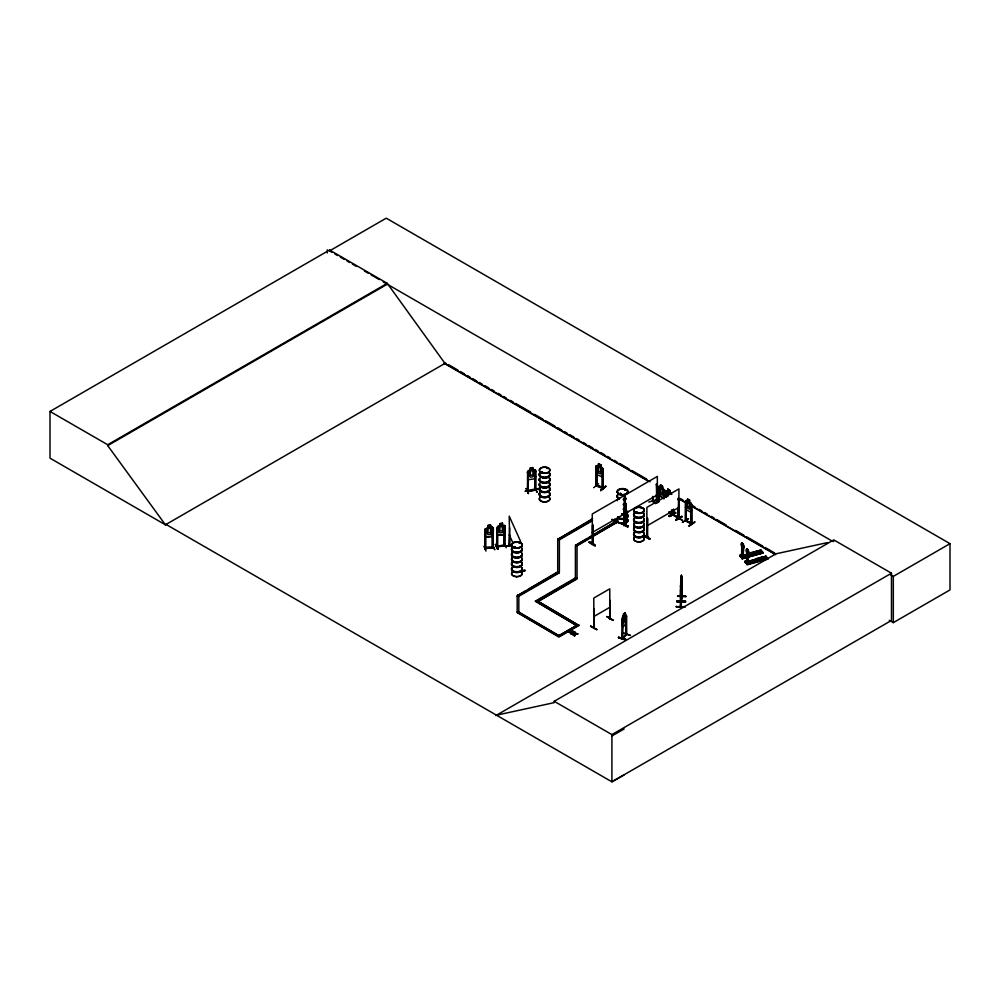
<?xml version="1.0" encoding="UTF-8"?>
<svg xmlns="http://www.w3.org/2000/svg" width="1000" height="1000" viewBox="0 0 1000 1000"><rect width="100%" height="100%" fill="white"/><g stroke="black" fill="none" stroke-linecap="round" stroke-linejoin="round"><path stroke-width="1.5" d="M680.675 591.638L680.85 587.263M680.675 583.35L680.863 580.662L680.9 606.75M681.287 577.913L681.475 575.225L681.287 602.5L681.287 579.1M680.95 588.25L680.475 594.775M681.562 582.8L681.6 585.575L681.413 582.863M684.887 606.663L676.413 606.625M676.988 601.512L677.025 600.862L685.5 601.188L685.438 602.112L676.963 601.8L685.475 601.763M677.013 600.938L685.5 601.225M676.388 606.888L684.887 606.95M743.312 556.938L741.912 555.513L741.663 546.287A2.837 1.013 74.4 0 1 741.663 543.013A2.837 1.013 74.4 0 1 743.4 545.1A2.837 1.013 74.4 0 1 743.4 548.362L743.15 556.975L743.562 548.325A2.837 1.013 74.4 0 0 743.562 545.05A2.837 1.013 74.4 0 0 741.825 542.975A2.837 1.013 74.4 0 0 741.825 546.237L741.562 555.562M748.125 563.088L748.538 554.425A2.837 1.013 74.4 0 0 748.538 551.15A2.837 1.013 74.4 0 0 746.8 549.075A2.837 1.013 74.4 0 0 746.8 552.35L747.05 561.562L748.125 563.088L746.888 561.613L746.637 552.388A2.837 1.013 74.4 0 1 746.637 549.125A2.837 1.013 74.4 0 1 748.375 551.2A2.837 1.013 74.4 0 1 748.375 554.475M681.462 581.825L681.287 586.213L681.112 584.938M681.087 580.138L681.112 581.512L681.6 576.4L682 596.962M741.012 555.163L741.287 555.163M742.475 555.262L741.038 555.037M742.3 555.237L741.525 554.975L742.3 554.738M746.513 561.688C747.575 560.887 745.413 561.45 747.45 561.362M746.312 561.675L745.888 560.7L746.45 563.4L746.8 561.425M746.688 561.55L747.075 561.025L749.2 563.825L749.2 562.612L746.95 563.038L746.95 564L745.25 561L747.35 560.413L749.05 563.413L749.05 562.45M746.862 561.5L747.312 560.825M622.625 619.675L622.45 638.688L622.863 617.975L623.513 614.212L624.9 612.825L625.55 619.525L623.55 623.35L622.863 622.225M622.95 637.612L622.2 637.938L626.725 634.513L626.4 615.9L625.975 634.825L626.7 634.438M676.388 606.962L676.413 606.3M677.575 596.35L686.075 596.4L677.6 596.062M680.6 589.575L680.763 588.075M681.213 584.138L681.375 582.638M681.95 578.075L681.938 597M680.688 591.65L680.512 590.375M681.087 589.338L681.587 585.538M681.175 600.188L681.462 600.925M681.6 596.375L682 595.862L681.175 600.375M680.962 601.712L681.663 596.562M681.287 602.025L680.85 605.688M681.375 602.025L680.85 606.75M681.287 601.825L681.95 596.575M685.438 602.112L676.963 601.8L685.45 602M590.788 626.138L596.825 629.562M596.087 485.85L596.2 465.988L596.087 485.85L603.05 488.638L602.975 468.75L600.688 467.062M596.788 467.612L596.163 467.35L596.962 467.463L596.862 486.138L596.3 485M602.35 469.85L603.15 469.975L602.35 469.85L602.375 488.425C606.287 486.7 587.725 483.663 602.562 487.537M618.413 637.65C625.388 637.513 631.6 642.763 618.413 637.65L625.975 639.85L618.612 637.362M618.612 637.1L625.988 639.525M588.938 542.312C591.688 540.163 601.788 551.4 588.962 542.25M622.263 522.712L628.35 526.487L621.975 523.225M628.3 526.462L622.225 523.038M643.925 535.138L649.963 538.575L649.638 539.163L643.6 535.675L649.638 539.15M649.912 538.938L643.587 535.712M656.338 499.75L648.838 502.062M509.538 545.2L509.438 545.7M509.3 546.3L509.7 535.212M754.312 553.4L753.05 554.075L752.475 553.188M759.237 559.837C758.538 558.05 756.012 559.85 759.05 559.3M690.85 512.137L691.663 510.312M691.587 510.262L690.9 512.238L686.1 509.663L685.537 507.013L686.175 509.625M493.225 547.463L492.312 547.6L493.15 547.7L493.3 527.725L493.325 533.9L492.337 536.237L486.037 537.2L485.225 535.112M493.325 533.9L492.4 536.3L486.062 537.25M502.388 523.362L502.413 525.688L503.762 526.237L503.762 530.487L502.413 532.513L499.9 532.9L498.55 531.275L498.55 527.025L499.9 526.062L499.787 523.675L502.475 523.275L502.5 525.6L505.2 526L505.2 532.112L504.212 534.45L497.987 535.325M505.2 532.112L504.275 534.513L497.912 535.413L497.113 533.325M530.312 467.987L530.4 470.325L529.05 471.287L529.05 475.538L530.4 477.15L532.925 476.775L534.275 474.75L534.275 470.5L532.925 469.95L532.987 467.525L530.288 467.938L530.312 470.262L527.612 471.475L528.45 479.725L534.788 478.775L535.712 476.362M542.55 472.238C541.475 472.262 543.325 472.125 542.163 472.238M547.238 468.5L547.425 468.013M547.537 468.062L546.95 468.188M519.788 543.275L518.95 543.1L519.5 542.725M620.725 493.512L619.438 493.975L620.15 493.338M624.612 489.913L625.45 490.087M625.138 490.1L625.312 489.738M636.138 512.225L637.137 511.925M635.913 512.312L636.875 512.587M641.312 508.175L641.562 508.525M602.163 476.75L603.05 474.862M602.975 474.825L602.212 476.85L596.85 474.688L596.2 472.088L596.912 474.637M570.662 633.7L571.275 631.8L573.837 631.475L571.275 632.188L570.662 633.7L570.675 631.85L568.162 631.862L570.675 632.238L571.362 630.05L571.362 631.875L573.837 631.862M574.562 635.562L575.175 634.05L577.737 633.725L575.175 634.438L574.562 635.95L574.075 635.275L574.562 635.95M571.362 630.05L570.763 631.912L568.162 632.25M574.65 633.775L572.062 634.5L574.575 634.487L575.262 632.3L575.262 634.125L577.737 634.113M575.262 632.3L574.65 634.163L572.062 634.5M570.175 633.413L570.675 632.238M571.275 632.188L571.85 630.325M574.075 635.662L574.575 634.1L572.062 634.113M575.175 634.438L575.75 632.575M485 548.025L485.913 547.888L485.988 548.725L485.075 548.862L485.087 530.175L485.9 530.237L485.087 530.175M485 548.688L485.913 548.562M493.263 546.987C491.312 546.225 494.275 548.362 493.137 546.8M496.875 546.912L505.138 545.875L504.288 546L504.275 527.3L505.087 527.35L504.275 527.3M497.788 546.1L505.1 545M504.35 527.463L504.188 545.812L505.1 545.675M534.688 489.387C536.812 488.587 533.612 491.062 534.888 489.562M689.488 500.1L689.488 502.375L689.613 500.025L687.513 498.963L686.562 505.812L687.588 508.175L689.488 509.2L690.5 507.925L690.5 503.688L689.488 502.375L691.663 504.2L691.65 524.087L685.425 520.775L685.537 500.913L687.575 501.2L687.65 499.038M685.688 519.938L686.05 521.112L686.263 507.075M691.35 523.625L691.062 523.125M685.688 520.612L691.787 523.925L691.35 522.95M669.5 516.413L675.837 512.75L669.788 516.487M675.788 513.038L669.75 516.512M483.888 546.35L485.988 551.112M497.537 549.388L495.4 544.65L497.938 549M495.763 544.562L497.925 549.275M526.287 488.525L528.488 493.625L526.35 488.488M528.438 493.275L526.237 488.837M681.338 602.4L681.375 575.225M593.675 487.675L598.612 483.75M671.925 513.513L671.237 513.425M671.213 510.962L671.213 514.125L671.15 513.337M672.712 514.288L673.4 514.637M672.712 514.963L678.825 517.975M673.337 510.65L673.312 515.325L673.55 508.988M678.675 517.688L673.4 514.837M678.888 517.55L672.938 514.812L678.438 517.95M593.05 543.513C590.438 543.675 594.65 542.225 592.388 543.9L592.25 514L624.288 495.5L623.775 525.513M623.962 525.688L624.05 524.987M626.087 523.825C624.412 524.3 626.812 523.237 625.625 524.788M625.5 506.287L625.438 524.825L626.112 524.462L626.038 505.975L625.288 506.163L626.038 505.975M647.712 536.237L647.1 536.638M647.65 518.45L647.1 537.312L647.113 518.763M622.175 637.888L622.2 638.612L626.388 634.175M622.25 638.5L622.238 618.7C624.85 606.538 618.188 636.125 625.913 623.3L626.375 620.65M626.65 634.538L622.625 638.625M594 627.675L593.763 598.088L609.775 588.837L609.812 618.875L609.775 600.087L609.775 618.9L609.475 618.013M533.013 469.85L535.712 470.25L535.6 490.112C501.463 494.85 564.55 483.387 527.638 491.325M528.175 491.025L528.288 472.7L527.475 472.65L528.288 472.7M485.087 548.013C502.275 547.975 484.575 545.275 485.825 548.775L485.825 530.062M485.163 548.638L493.212 547.638M496.962 546.9L497.863 546.938L496.95 547.075L496.962 528.4L497.775 528.45L496.962 528.4M505.075 545.2L505.075 545.875L505.2 526M754.15 553.675L752.65 553.725M759.125 559.963L759.188 559.225M547.587 468.125L546.9 468.45M547.562 468.237L546.838 468.312M514.263 547.125L515.138 546.975L513.775 547.163M620.925 494.175L620.538 493.425M637.388 512.388L636.75 512.612M485.188 548.862L485.213 528.962L487.925 527.788L487.9 525.462L490.625 525.112L487.925 525.513M493.325 527.775L492.35 527.075L485.213 528.962M504.212 525.413L497.987 526.3L497.113 527.225L497.075 547.075M595.225 545.562L589.225 542.05L595.312 545.562M594.288 627.825L594.237 609.3M624.938 612.975L623.513 614.212M622.625 617.45L625.925 614.175L626.275 634.913L626.4 615.9M626.65 615.988L626.013 616.287M622.888 632.788L630.487 635.388L622.925 633.075M652.588 501.138L654.737 503.25M652.987 500.925L653.062 501.6L653.275 496.85M647.712 536.912L646.938 537.087M679.125 518.15L678.55 518.638M679.125 518.825L678.95 500.15L678.35 519L678.675 498.55M598.438 466.138L598.488 463.825L598.513 466.25L597.362 466.55L597.362 470.8L598.513 473.075L600.638 473.938L601.788 472.575L601.788 468.338L600.638 467.113L600.775 464.75L598.438 463.862L600.638 464.837M600.712 467.062L600.775 464.75M603 468.787L602.25 467.625L596.912 465.6M596.213 485.225L596.912 485.25M602.35 488.35L602.513 469.712M605.588 486.175C590.588 499.325 616.325 477.887 600.737 490.213M600.7 490.575L605.662 486.55M509.75 545.638L509.712 546.337M624.5 525.438L624.5 506.863M647.65 537.025L647.438 518.325M758.863 550.662C764.638 556.462 754.963 549.587 760.975 550.075L762.987 552.962L742.225 558.713L762.987 552.962L762.475 552.087L741.612 557.975C741.575 558.825 744.325 554.012 744.225 557.712L742.375 554.3L740.275 554.888L740.4 556.55L761.35 550.9M745.25 562.362L765.95 556.413L767.962 559.062L747.2 564.812L746.95 563.038M761.188 550.85L740.362 556.512L761.325 550.75M761.225 550.925L760.975 550.312L740.113 556.213L742.262 558.75M741.975 558.413L762.85 552.675L760.975 550.312M746.95 564.513L745.25 561M763.838 557L765.95 556.175L745.1 562.337M766.05 556.825L745.713 563.075L745.225 562.2M767.35 558.362L767.825 558.775L746.838 564.388L767.812 558.625L765.95 556.175M658.562 486.975L659.212 486.512M666.562 490.75L665.837 497.25M596.15 466.037L598.562 466.2M487.925 527.788L486.675 528.812L486.675 533.062L488.013 534.675L490.538 534.3L491.887 532.275L491.887 528.025L490.538 527.475L490.513 525.15M752.588 553.25L753.675 553.038M622.537 638.212L622.625 637.5M619.663 494.1L620.775 494.263L620.638 493.488M686.188 500.45L690.913 503.062M685.7 502.15L686.263 502.45M690.875 503.05L691.587 504.237L691.787 523.9M691.025 505.25L691.787 505.425L691.025 505.25L691.038 523.825M682.325 522.25L688.35 518.787M685.537 520.825L685.612 500.975M690.962 523.713L691.225 509.75M689.2 525.988C706.637 513.45 677.075 534.075 694.737 522.225M607.05 616.763L613.075 620.212M592.788 524.938L593 543.575L592.987 525.05M657.537 487.788L656.8 487.987L657.537 487.788L657.537 501.163M621.438 523.55L627.812 526.8L621.763 523.35M592.238 543L593.05 543.038M679.15 500.262L678.413 500.462M676.425 516.75L682.138 520.013M679.013 518.612L678.35 519M678.713 519.062L678.95 488.9L646.9 507.4L646.838 537.188M166.15 524.462L165.5 524.85L50 458.162L50 411.438L329.55 250.037L387.262 283.35L444.975 363.4L649.975 481.75M329.55 250.037L329.55 250.9L386.238 218.175L950 543.663L950 589.913L893.312 622.638L889.262 620.288M50 411.438L107.713 444.75L387.262 283.35M624.15 774.85L611.912 781.825L166.075 524.425L165.413 524.8L107.713 445.613L387.262 284.212M165.413 524.8L445.625 363.025M558.225 539.1L592.587 518.688M559.55 538.337L591.275 520.025M592.438 520.125L559.4 539.2L557.712 539.15L557.712 572.425L528.337 589.388M559.4 539.775L592.438 520.7M660.462 484.95L659.55 491.775L660.525 494.175L662.375 495.238L663.35 493.975L663.35 489.738L662.375 486.125L660.525 485.062L662.5 486.05L662.5 488.325M658.737 488.113L659.275 488.425M664.412 497.788L664.475 490.275L659.188 486.413L658.5 486.9L658.525 502.1M592.25 532.5L624.288 514M625.288 513.425L657.337 494.925M663.863 499.025L664.075 491.188L664.613 497.675M667.875 491.425L667.875 489.15L669.85 490.288L669.85 492.562M664.613 491.5L663.863 491.312M659.1 495.625L658.562 492.962L659.1 495.625L663.8 498.263L664.475 496.388L663.688 498.188L659.212 495.538M575.887 545.188L615.938 521.487L589.237 537.475M577.225 544.412L586.562 539.025M666.413 492.775L665.863 492.463L666.413 497.4M577.05 545.862L618.275 521.487L577.05 545.288L575.4 545.288L575.4 578.562L539.35 599.375M557.712 571.85L558.875 573.1L518.825 596.225L517.65 595.55L557.712 571.85L559.362 571.85M517.65 595.55L525.662 590.925M558.875 572.525L518.825 595.65L517.175 595.65L517.175 612.575L518.825 612.575L518.825 595.65L517.65 594.975M646.9 525.9L678.95 507.4M671.15 514.012L672.038 514.25L671.625 513.688M675.225 512.737L668.913 516.075L674.95 512.25M669.25 516.25L674.963 512.275M669 516.075L674.975 512.575M675.837 519.688L681.888 516.25L675.888 519.738M535.35 601.112L576.562 625.487L535.35 601.112L575.4 577.987L577.05 577.987M676.175 520.262L682.175 516.75L675.837 520.075M578.9 625.487L537.688 601.112L578.9 625.487L558.875 637.05L517.65 612.675L518.825 612L558.875 635.7L520.163 613.35M576.562 578.663L536.512 602.362L576.562 579.237L575.4 577.987M517.65 613.25L518.825 612.575M576.4 625.588L557.712 636.375L577.737 624.812M517.65 612.675L558.875 636.475L578.9 624.913M593.763 616.587L609.775 607.337M495.85 715.575L776.062 553.787L827.688 542.562M496.5 715.188L554.212 702.638L554.212 701.3L833.763 539.9L891.475 573.212L891.475 620.425L611.912 781.825L611.912 734.613L891.475 573.212M833.763 541.237L833.112 541.625L383.237 281.887M890.638 574.837L893.312 576.388L950 543.663M611.912 735.962L624.15 728.988M509.188 545.85L509.7 527.788M592.575 543.862L592.45 525.363M647.2 537.25L647.438 536.163M758.962 559.875L757.487 559.7M542.55 472.475L542.013 472.388M653.062 501.125L655.825 503.5M594.025 627.987L594.025 609.175M656.8 502.837L656.375 484.188M492.463 547.55L492.388 529.075L493.212 529.138L492.463 529.25M497.7 546.312L497.863 546.938L496.887 546.2L505.138 545.2M740.275 554.888L742.513 554.475L744.075 557.3L744.075 556.337M741.1 556.575L741.1 554.55L741.475 557.3L741.562 555.413M751.388 552.75C757.163 558.55 747.487 551.675 753.487 552.163L755.337 554.612L753.487 552.163M755.362 551.638C761.125 557.45 751.45 550.562 757.463 551.05L759.312 553.5L757.463 551.05M740.275 556.263L759.513 550.887M742.125 557.1L744.225 556.512M762.825 552.288L741.762 557.875L742.225 558.713M741.862 558.288L762.837 552.513M745.387 561.163L747.487 560.575M756.363 558.85C762.138 564.663 752.463 557.775 758.462 558.263L760.312 560.712L758.462 558.263M760.337 557.75C766.1 563.55 756.425 556.675 762.438 557.163L764.287 559.6L762.438 557.163M745.362 562.663L766.3 556.85M747.1 563.2L749.2 562.612M767.45 558.188L746.75 564.138M758.213 561.062L760.312 560.475M762.188 559.95L764.287 559.362M767.8 558.387L765.688 559.212L763.838 556.763M681.05 601.95L680.5 606.838L680.738 581.438M680.562 606.3L680.6 585.325M624.35 524.538L623.688 524.925M691.162 522.913L686.125 520.625L691.65 523.413M514.837 547.163L513.837 547.087M671.462 513.925L671.413 510.85M672.938 514.138L673.512 514.425M596.425 485.05L603.225 488.475L603.05 468.75M512.062 545.025L505.1 546.2L512.112 545.4M509.712 545.85L509.212 516.163L520.638 541.475M522.163 570.65L524.925 570.3M520.825 571.263L524.9 570.225M520.913 571.438L525.025 570.837L520.925 571.512M528.475 470.538L534.763 469.588M534.775 471.55L535.6 471.6L534.775 471.55L534.763 490.238M499.8 523.725L502.5 523.325M492.375 527.125L490.6 527.337L490.6 525.05M497.962 526.275L499.8 526M492.65 545.1L494.787 549.85L492.638 545.062M495.387 544.688L495.838 544.225L497.987 549.362M504.175 543.312L506.25 547.75M571.362 631.487L573.837 631.475M575.262 633.737L577.737 633.725M568.162 631.862L570.763 631.525M676.175 516.85L682.188 520.3M621.487 523.45L627.537 526.9M505.012 545.013L505.012 545.688M673 514.175L673.337 515.275M653.35 501.488L652.887 501.05L655.575 503.587M557.712 539.725L559.362 539.725M517.175 596.225L518.825 596.225M517.175 612L518.825 612M680.95 582.137L680.5 586.95M677.575 596.225L686.062 596.55M676.4 606.712L684.887 607.013M678.612 519.087L678.612 498.537M682.55 522.375L688.088 518.7M514.312 547.525L514.975 546.912M534.575 487.25L537.175 492.312L534.612 487.25M685.938 520.4L685.975 520.388M671.513 513.275L668.812 512.188M671.625 514.362L671.963 511.163M673.1 514.862L673 510.225M753.9 552.913L754.312 553.6M754.075 553.2L752.75 552.95L752.513 553.8M514.263 547.288L514.375 546.587L515.4 547M622.263 522.975L628.35 526.487M613.088 620.262L606.9 616.512L612.95 620.275M329.55 250.9L332.238 252.45M334.925 254L337.612 255.55M340.288 257.1L344.312 259.425M347 260.975L349.688 262.525M352.375 264.075L356.4 266.4M364.45 271.05L368.475 273.375M371.163 274.925L379.212 279.562M667.875 489.3L669.712 490.363L670.7 493.975M448.325 364.575L457.762 370.025M460.462 371.587L464.513 373.925M467.2 375.475L469.9 377.038M472.6 378.587L476.65 380.925M479.35 382.488L482.038 384.05M484.738 385.6L488.787 387.938M491.488 389.5L494.175 391.05M498.225 393.387L500.925 394.95M503.625 396.5L506.312 398.062M510.363 400.4L513.062 401.95M515.763 403.512L530.6 412.075M534.637 414.412L542.737 419.087M545.425 420.637L554.875 426.087M557.562 427.65L561.613 429.988M564.312 431.538L567.013 433.1M569.712 434.663L573.75 436.987M576.45 438.55L579.15 440.112M583.188 442.438L585.887 444M588.587 445.562L592.638 447.9M595.337 449.45L598.025 451.012M600.725 452.562L604.775 454.9M607.475 456.463L610.163 458.013M614.212 460.35L616.912 461.912M619.612 463.462L629.05 468.913M631.75 470.475L646.587 479.038M680.3 498.512L683 500.062M692.438 505.513L695.138 507.075M699.175 509.412L701.875 510.962M704.575 512.525L707.275 514.075M711.325 516.413L714.013 517.975M716.712 519.525L726.15 524.987M735.6 530.438L743.688 535.1M746.388 536.663L762.575 546M765.263 547.562L774.712 553.013M671.1 493.363C664.812 488.425 665.638 490.85 665.9 497.275M656.712 485.65L659.412 487.212M662.113 488.762L670.2 493.438M678.288 498.113L685.037 502M691.775 505.9L775.4 554.175M669.712 493.4L667.875 492.337L667.875 496.587M444.087 363.275L648.413 481.238M656.525 485.925L659.237 487.488M661.938 489.05L666 491.4M678.175 498.425L684.938 502.337M693.062 507.013L775.6 554.675M678.337 499.425L678.888 499.738L678.138 499.55M669.013 512.062L671.663 513.675M669.013 512.55L671.925 514.188M668.812 512.663L671.75 514.362L671.75 509.738M614.462 519.288L618.275 521.487M612.025 519.225L617.112 522.737L612.025 519.8M575.887 544.612L577.05 545.288L577.05 578.562L575.4 578.562L576.562 579.237M558.225 538.525L559.4 539.2L559.362 572.425L557.712 572.425L558.875 573.1M554.212 701.3L611.912 734.613M492.388 547.762L492.388 529.075M534.725 469.675L535.612 470.3M504.25 525.337L505.112 526.038M672.788 514.987L672.8 510.337M635.9 512.525A5.312 3.062 0 0 0 644.237 510.288A5.312 3.062 0 0 0 636.712 507.238A5.312 3.062 0 0 0 635.9 512.525L636.038 512.625M512.475 557.487L512.5 557.5A5.312 3.062 0 0 0 516.4 562.35A5.312 3.062 0 0 0 521.688 558M741.513 555.075L740.913 554.6L740.913 556.625M746.637 563.35L746.075 560.65M686.338 520.962L686.062 502.575M652.638 500.562L652.6 501.25L652.638 496.55M671.05 493.338L671.812 494.513M663.688 489.162L664.338 490.3M527.587 471.425L527.463 491.325L535.6 490.112L535.525 471.438M527.612 477.587L528.45 479.725M509.212 534.663L513.025 543.1M656.287 484.212L656.787 485.513M622.163 624.75L622.675 626.613M893.312 576.388L893.312 622.638M747.35 560.413L747.35 561.613M745.888 560.7L745.888 562.725M741.975 556.925L741.975 557.888L740.413 555.062M678.138 507.262L678.138 518.125M667.875 489.15L666.888 496.025M660.6 485.025L660.6 487.3M659.275 493.05L659.275 500.75M659.062 488.537L659.062 500.875M658.737 492.738L658.737 501.987M657.337 502.525L657.337 476.425L625.288 494.925L625.225 524.7L625.825 505.85M656.825 485.462L657 502.962M656.45 494.15L656.45 501.85M652.887 496.463L653.025 501.562M624.975 612.85L624.938 615.25M596.962 467.463L596.862 486.138M528.212 472.537L528.225 491.262M497.7 528.288L497.713 547.013M327.287 249.862L327.287 252.925M107.713 444.75L107.713 445.613M643.75 518.962A5.288 3.05 0 0 1 638.475 523.288A5.288 3.05 0 0 1 634.625 518.488M643.825 518.638A5.375 3.1 0 0 1 638.475 523.038A5.375 3.1 0 0 1 634.55 518.162M643.763 523.225A5.312 3.062 0 0 1 638.475 527.575A5.312 3.062 0 0 1 634.6 522.762M643.725 522.95A5.263 3.038 0 0 1 638.475 527.263A5.263 3.038 0 0 1 634.637 522.487M643.825 513.538A5.375 3.1 0 0 1 638.475 517.938A5.375 3.1 0 0 1 634.55 513.062M643.75 518.1A5.288 3.05 0 0 1 638.475 522.425A5.288 3.05 0 0 1 634.625 517.638M643.75 513.85A5.288 3.05 0 0 1 638.475 518.175A5.288 3.05 0 0 1 634.625 513.387M643.825 518.375A5.375 3.1 0 0 1 638.475 522.775A5.375 3.1 0 0 1 634.55 517.9M643.825 513.275A5.375 3.1 0 0 1 638.475 517.675A5.375 3.1 0 0 1 634.55 512.8M643.75 513A5.288 3.05 0 0 1 638.475 517.325A5.288 3.05 0 0 1 634.625 512.525M643.75 533.513A5.288 3.05 0 0 1 638.475 537.837A5.288 3.05 0 0 1 634.625 533.038M643.825 533.188A5.375 3.1 0 0 1 638.475 537.587A5.375 3.1 0 0 1 634.55 532.712M643.763 537.6A5.312 3.062 0 0 1 638.475 541.95A5.312 3.062 0 0 1 634.6 537.125M643.725 537.5A5.263 3.038 0 0 1 638.475 541.812A5.263 3.038 0 0 1 634.637 537.038M643.725 523.713A5.263 3.038 0 0 1 638.475 528.013A5.263 3.038 0 0 1 634.637 523.237M643.763 523.425A5.312 3.062 0 0 1 638.475 527.775A5.312 3.062 0 0 1 634.6 522.95M643.825 528.088A5.375 3.1 0 0 1 638.475 532.487A5.375 3.1 0 0 1 634.55 527.612M643.75 532.65A5.288 3.05 0 0 1 638.475 536.975A5.288 3.05 0 0 1 634.625 532.188M643.75 528.4A5.288 3.05 0 0 1 638.475 532.725A5.288 3.05 0 0 1 634.625 527.938M643.825 532.925A5.375 3.1 0 0 1 638.475 537.325A5.375 3.1 0 0 1 634.55 532.45M643.825 527.825A5.375 3.1 0 0 1 638.475 532.225A5.375 3.1 0 0 1 634.55 527.35M643.75 527.55A5.288 3.05 0 0 1 638.475 531.875A5.288 3.05 0 0 1 634.625 527.075M549.5 478.525A5.375 3.1 0 0 1 544.85 482.925A5.375 3.1 0 0 1 539.575 478.762M549.438 482.938A5.312 3.062 0 0 1 544.85 487.3A5.312 3.062 0 0 1 539.637 483.175M549.4 482.825A5.263 3.038 0 0 1 545.525 487.1A5.263 3.038 0 0 1 539.375 483.837M549.5 473.413A5.375 3.1 0 0 1 544.85 477.825A5.375 3.1 0 0 1 539.575 473.663M549.5 478.263A5.375 3.1 0 0 1 544.85 482.663A5.375 3.1 0 0 1 539.575 478.5M549.5 473.15A5.375 3.1 0 0 1 544.85 477.562A5.375 3.1 0 0 1 539.575 473.4M549.425 477.987A5.288 3.05 0 0 1 544.85 482.325A5.288 3.05 0 0 1 539.663 478.225M549.425 472.875A5.288 3.05 0 0 1 544.85 477.212A5.288 3.05 0 0 1 539.663 473.113M549.425 473.738A5.288 3.05 0 0 1 544.85 478.075A5.288 3.05 0 0 1 539.663 473.975M549.438 483.312A5.312 3.062 0 0 1 544.85 487.675A5.312 3.062 0 0 1 539.637 483.55M549.438 478.837A5.3 3.062 0 0 1 544.85 483.188A5.3 3.062 0 0 1 539.65 479.075M549.5 493.075A5.375 3.1 0 0 1 544.85 497.475A5.375 3.1 0 0 1 539.575 493.312M549.438 497.488A5.312 3.062 0 0 1 544.85 501.85A5.312 3.062 0 0 1 539.637 497.725M549.5 487.962A5.375 3.1 0 0 1 544.85 492.375A5.375 3.1 0 0 1 539.575 488.212M549.5 492.812A5.375 3.1 0 0 1 544.85 497.212A5.375 3.1 0 0 1 539.575 493.05M549.5 487.7A5.375 3.1 0 0 1 544.85 492.113A5.375 3.1 0 0 1 539.575 487.95M549.425 492.537A5.288 3.05 0 0 1 544.85 496.875A5.288 3.05 0 0 1 539.663 492.775M549.425 487.425A5.288 3.05 0 0 1 544.85 491.763A5.288 3.05 0 0 1 539.663 487.663M549.425 488.288A5.288 3.05 0 0 1 544.85 492.625A5.288 3.05 0 0 1 539.663 488.525M549.438 497.663A5.312 3.062 0 0 1 544.85 502.013A5.312 3.062 0 0 1 539.637 497.9M549.438 493.387A5.3 3.062 0 0 1 544.85 497.738A5.3 3.062 0 0 1 539.65 493.625M625.975 498.8A5.375 3.1 0 0 1 623.462 499.487M619.45 498.963A5.375 3.1 0 0 1 617.487 495.363M625.925 503.312A5.288 3.05 0 0 1 623.438 503.975M617.263 500.7A5.288 3.05 0 0 1 617.562 499.925M625.925 499.062A5.288 3.05 0 0 1 623.438 499.725M619.487 499.225A5.288 3.05 0 0 1 617.562 495.675M625.975 498.537A5.375 3.1 0 0 1 623.462 499.225M619.45 498.7A5.375 3.1 0 0 1 617.487 495.1M625.925 498.212A5.288 3.05 0 0 1 623.438 498.875M619.487 498.363A5.288 3.05 0 0 1 617.562 494.812M625.925 504.175A5.288 3.05 0 0 1 623.438 504.837M625.913 508.15A5.263 3.038 0 0 1 623.438 508.812M625.975 503.913A5.375 3.1 0 0 1 623.462 504.588M625.975 503.65A5.375 3.1 0 0 1 623.462 504.325M625.938 508.288A5.312 3.062 0 0 1 623.45 508.95M627.312 519.087A5.263 3.038 0 0 1 622.75 523.4A5.263 3.038 0 0 1 617.587 519.312M627.35 519.188A5.312 3.062 0 0 1 622.75 523.538A5.312 3.062 0 0 1 617.55 519.425M627.35 519.362A5.312 3.062 0 0 1 624.775 523.438A5.312 3.062 0 0 1 617.712 521.95M617.3 521.175A5.312 3.062 0 0 1 617.55 519.6M627.325 515.087A5.288 3.05 0 0 1 624.763 519.15A5.288 3.05 0 0 1 617.737 517.663M627.413 514.775A5.375 3.1 0 0 1 624.8 518.9A5.375 3.1 0 0 1 617.663 517.388M627.325 514.237A5.288 3.05 0 0 1 624.763 518.288A5.288 3.05 0 0 1 617.737 516.812M627.413 514.513A5.375 3.1 0 0 1 625.413 518.438A5.375 3.1 0 0 1 618.413 517.812M627.8 511.538A5.288 3.05 0 0 1 622.062 514.312M627.575 511.775A5.375 3.1 0 0 1 622.05 513.8M627.5 511.463A5.288 3.05 0 0 1 626.862 512.175M625.925 512.762A5.288 3.05 0 0 1 623.438 513.425M625.913 508.9A5.263 3.038 0 0 1 623.438 509.562M627.888 511.25A5.375 3.1 0 0 1 622.05 514.062M625.938 508.675A5.312 3.062 0 0 1 623.45 509.338M521.675 553.725A5.288 3.05 0 0 1 516.4 558.062A5.288 3.05 0 0 1 512.55 553.263M521.75 553.413A5.375 3.1 0 0 1 516.4 557.812A5.375 3.1 0 0 1 512.475 552.938M521.65 557.725A5.263 3.038 0 0 1 516.4 562.025A5.263 3.038 0 0 1 512.562 557.25M521.75 548.312A5.375 3.1 0 0 1 516.4 552.7A5.375 3.1 0 0 1 512.475 547.825M521.675 552.875A5.288 3.05 0 0 1 516.4 557.2A5.288 3.05 0 0 1 512.55 552.4M521.675 548.625A5.288 3.05 0 0 1 516.4 552.95A5.288 3.05 0 0 1 512.55 548.15M521.75 553.15A5.375 3.1 0 0 1 516.4 557.55A5.375 3.1 0 0 1 512.475 552.675M521.75 548.05A5.375 3.1 0 0 1 516.4 552.438A5.375 3.1 0 0 1 512.475 547.562M521.675 547.775A5.288 3.05 0 0 1 516.4 552.1A5.288 3.05 0 0 1 512.55 547.3M521.675 568.275A5.288 3.05 0 0 1 516.4 572.612A5.288 3.05 0 0 1 512.55 567.812M521.75 567.962A5.375 3.1 0 0 1 516.4 572.362A5.375 3.1 0 0 1 512.475 567.487M521.65 558.475A5.263 3.038 0 0 1 516.4 562.788A5.263 3.038 0 0 1 512.562 558.013M521.688 558.212A5.312 3.062 0 0 1 516.4 562.562A5.312 3.062 0 0 1 512.525 557.737M521.75 562.863A5.375 3.1 0 0 1 516.4 567.25A5.375 3.1 0 0 1 512.475 562.375M521.675 567.425A5.288 3.05 0 0 1 516.4 571.75A5.288 3.05 0 0 1 512.55 566.95M521.675 563.175A5.288 3.05 0 0 1 516.4 567.5A5.288 3.05 0 0 1 512.55 562.7M521.75 567.7A5.375 3.1 0 0 1 516.4 572.1A5.375 3.1 0 0 1 512.475 567.225M521.75 562.6A5.375 3.1 0 0 1 516.4 566.987A5.375 3.1 0 0 1 512.475 562.112M521.675 562.325A5.288 3.05 0 0 1 516.4 566.65A5.288 3.05 0 0 1 512.55 561.85M590.662 626.237L596.85 629.637L590.65 626.287M624.625 613.55L623.787 615.15L624.625 613.55M624.85 615.975L623.55 617.275L623.55 621.525L624.85 620.225L624.85 615.975M656.7 486.35L656.7 486.35M532.475 468.113L530.85 468.363L530.85 469.113L532.475 468.875L532.475 468.113M532.925 470.7L530.4 471.087L530.4 475.325L532.925 474.95L532.925 470.7M490.087 525.65L488.462 525.887L488.462 526.65L490.087 526.4L490.087 525.65M501.962 523.862L500.35 524.1L500.35 524.862L501.962 524.612L501.962 523.862M490.538 528.237L488.013 528.612L488.013 532.863L490.538 532.475L490.538 528.237M502.413 526.45L499.9 526.825L499.9 531.075L502.413 530.7L502.413 526.45M600.262 465.062L598.888 464.513L600.262 465.825L600.262 465.062M600.638 467.875L598.513 467.013L598.513 471.262L600.638 472.113L600.638 467.875M689.15 500.3L687.925 499.637L689.15 501.05L689.15 500.3M689.488 503.137L687.588 502.113L687.588 506.362L689.488 507.388L689.488 503.137M662.038 486.312L660.863 485.637L662.038 487.075L662.038 486.312M669.388 490.562L668.2 489.875L669.388 491.312L669.388 490.562M662.375 489.162L660.525 488.1L660.525 492.35L662.375 493.413L662.375 489.162M635.925 512.925A5.263 3.038 0 0 0 644.2 510.712A5.263 3.038 0 0 0 636.737 507.675A5.263 3.038 0 0 0 635.925 512.925M635.9 512.675A5.312 3.062 0 0 0 644.237 510.438A5.312 3.062 0 0 0 636.712 507.388A5.312 3.062 0 0 0 635.9 512.675M541.575 472.562A5.312 3.062 0 0 0 549.913 470.325A5.312 3.062 0 0 0 542.388 467.275A5.312 3.062 0 0 0 541.575 472.562M541.6 472.812A5.263 3.038 0 0 0 549.875 470.588A5.263 3.038 0 0 0 542.413 467.562A5.263 3.038 0 0 0 541.6 472.812M545.538 487.875A5.275 3.05 0 0 0 549.412 483.6A5.263 3.038 0 0 1 545.525 487.863A5.275 3.05 0 0 1 539.362 484.613A5.263 3.038 0 0 0 545.525 487.863M619.475 494.113A5.312 3.062 0 0 0 627.825 491.875A5.312 3.062 0 0 0 620.3 488.812A5.312 3.062 0 0 0 619.475 494.113M619.5 494.513A5.263 3.038 0 0 0 627.775 492.287A5.263 3.038 0 0 0 620.312 489.263A5.263 3.038 0 0 0 619.5 494.513M619.475 494.275A5.312 3.062 0 0 0 627.825 492.038A5.312 3.062 0 0 0 620.3 488.988A5.312 3.062 0 0 0 619.475 494.275M513.825 547.3A5.312 3.062 0 0 0 522.163 545.062A5.312 3.062 0 0 0 514.637 542.013A5.312 3.062 0 0 0 513.825 547.3M513.85 547.7A5.263 3.038 0 0 0 522.125 545.475A5.263 3.038 0 0 0 514.663 542.45A5.263 3.038 0 0 0 513.85 547.7M513.825 547.463A5.312 3.062 0 0 0 522.163 545.225A5.312 3.062 0 0 0 514.637 542.175A5.312 3.062 0 0 0 513.825 547.463M516.4 576.712A5.312 3.062 0 0 0 521.688 572.375A5.263 3.038 0 0 1 516.4 576.575A5.263 3.038 0 0 1 512.562 571.8A5.312 3.062 0 0 0 516.4 576.712"/></g></svg>
